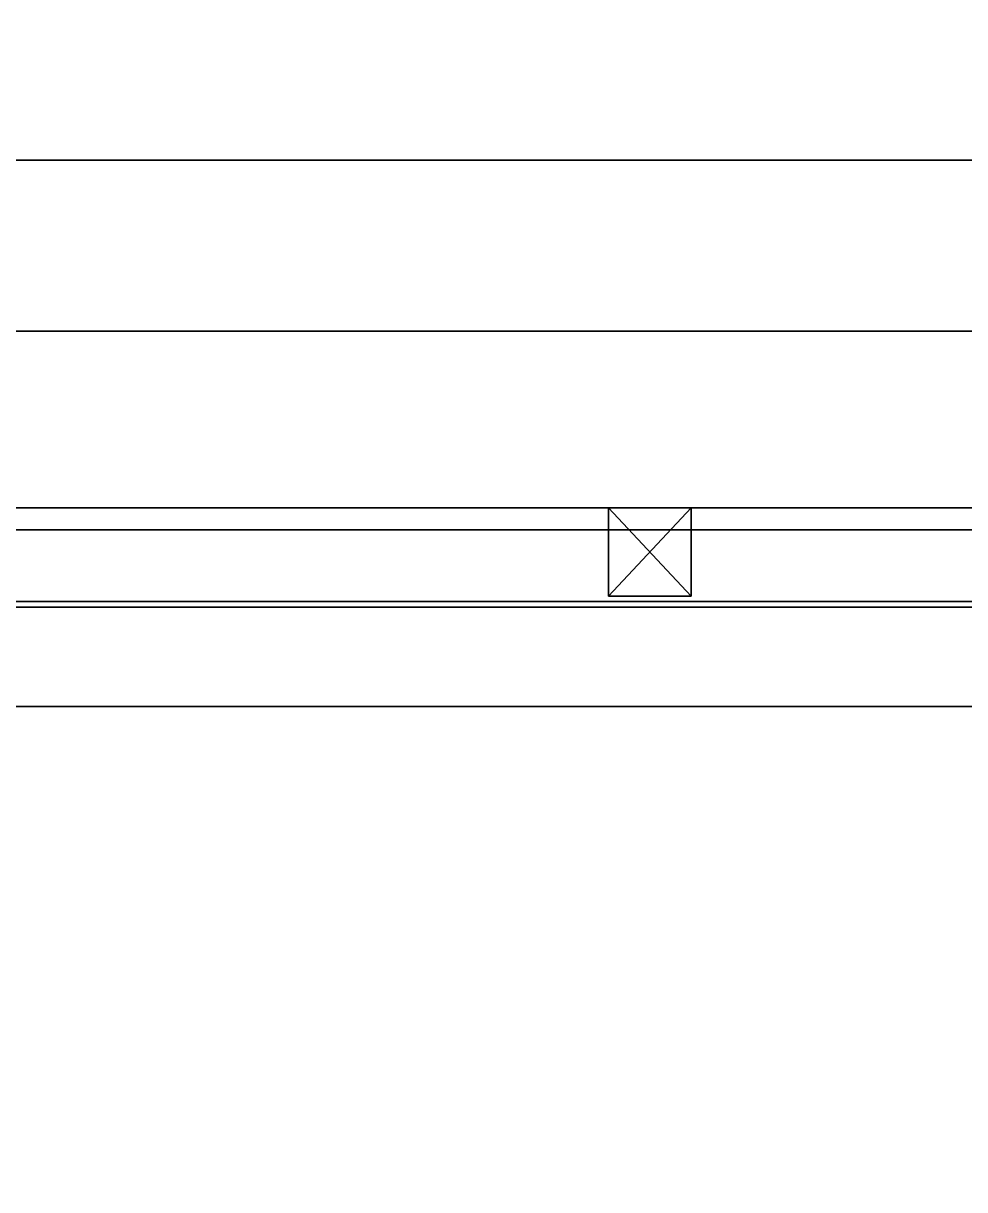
# Model space of a CAD drawing. Extents: x 0 to 5507, y -6518 to 0.
# Drawn here: x 1252.9 to 1423.6, y -905.6 to -694.2 of the extents above; entities that cross this region are included whole.
import ezdxf

# ---------------------------------------------------------------- set-up
doc = ezdxf.new("R2010")
doc.units = 0
for name, color, linetype in [('LAYER0', 7, 'CONTINUOUS'), ('LAYER327', 7, 'CONTINUOUS'), ('LAYER328', 7, 'CONTINUOUS'), ('LAYER330', 7, 'CONTINUOUS'), ('LAYER331', 254, 'CONTINUOUS'), ('LAYER339', 7, 'CONTINUOUS'), ('LAYER343', 253, 'CONTINUOUS'), ('LAYER349', 7, 'CONTINUOUS'), ('LAYER362', 254, 'CONTINUOUS'), ('LAYER533', 7, 'CONTINUOUS')]:
    doc.layers.add(name, color=color, linetype=linetype)

msp = doc.modelspace()

# ---------------------------------------------------------------- linework, layer by layer
at = {"layer": 'LAYER0', "invisible_edges": 1}
for points in [[(5507, 0), (0, -6518), (0, 0), (5507, 0)], [(5507, -6518, 5), (0, 0, 5), (0, -6518, 5), (5507, -6518, 5)], [(0, 0, 5), (5507, -6518, 5), (5507, 0, 5), (0, 0, 5)], [(0, -6518), (5507, 0), (5507, -6518), (0, -6518)]]:
    msp.add_3dface(points, dxfattribs=at)
at = {"layer": 'LAYER327', "invisible_edges": 1}
for points in [[(1748, -150, 116), (1100, -800, 116), (1100, -150, 116), (1748, -150, 116)], [(1100, -800, 116), (1748, -150, 116), (1748, -800, 116), (1100, -800, 116)], [(1748, -800, 134), (1100, -150, 134), (1100, -800, 134), (1748, -800, 134)], [(1100, -150, 134), (1748, -800, 134), (1748, -150, 134), (1100, -150, 134)], [(1748, -800, 134), (1100, -800, 116), (1748, -800, 116), (1748, -800, 134)], [(1100, -800, 116), (1748, -800, 134), (1100, -800, 134), (1100, -800, 116)]]:
    msp.add_3dface(points, dxfattribs=at)
at = {"layer": 'LAYER328', "invisible_edges": 1}
for points in [[(1748, -719, 866.5), (1100, -799, 866.5), (1100, -719, 866.5), (1748, -719, 866.5)], [(1100, -799, 866.5), (1748, -719, 866.5), (1748, -799, 866.5), (1100, -799, 866.5)], [(1100, -719, 884.5), (1748, -719, 866.5), (1100, -719, 866.5), (1100, -719, 884.5)], [(1748, -719, 866.5), (1100, -719, 884.5), (1748, -719, 884.5), (1748, -719, 866.5)], [(1748, -799, 884.5), (1100, -719, 884.5), (1100, -799, 884.5), (1748, -799, 884.5)], [(1100, -719, 884.5), (1748, -799, 884.5), (1748, -719, 884.5), (1100, -719, 884.5)], [(1748, -799, 884.5), (1100, -799, 866.5), (1748, -799, 866.5), (1748, -799, 884.5)], [(1100, -799, 866.5), (1748, -799, 884.5), (1100, -799, 884.5), (1100, -799, 866.5)]]:
    msp.add_3dface(points, dxfattribs=at)
at = {"layer": 'LAYER330', "invisible_edges": 1}
for points in [[(1100, -150, 518.5), (1748, -800, 518.5), (1748, -150, 518.5), (1100, -150, 518.5)], [(1748, -800, 518.5), (1100, -150, 518.5), (1100, -800, 518.5), (1748, -800, 518.5)], [(1100, -800, 500.5), (1748, -150, 500.5), (1748, -800, 500.5), (1100, -800, 500.5)], [(1748, -150, 500.5), (1100, -800, 500.5), (1100, -150, 500.5), (1748, -150, 500.5)], [(1100, -800, 500.5), (1748, -800, 518.5), (1100, -800, 518.5), (1100, -800, 500.5)], [(1748, -800, 518.5), (1100, -800, 500.5), (1748, -800, 500.5), (1748, -800, 518.5)]]:
    msp.add_3dface(points, dxfattribs=at)
at = {"layer": 'LAYER331', "invisible_edges": 1}
for points in [[(1084, -800, 881), (1764, -800, 510), (1084, -800, 510), (1084, -800, 881)], [(1764, -800, 510), (1084, -800, 881), (1764, -800, 881), (1764, -800, 510)], [(1084, -818, 510), (1764, -800, 510), (1764, -818, 510), (1084, -818, 510)], [(1764, -800, 510), (1084, -818, 510), (1084, -800, 510), (1764, -800, 510)], [(1084, -800, 881), (1764, -818, 881), (1764, -800, 881), (1084, -800, 881)], [(1764, -818, 881), (1084, -800, 881), (1084, -818, 881), (1764, -818, 881)], [(1764, -818, 881), (1084, -818, 510), (1764, -818, 510), (1764, -818, 881)], [(1084, -818, 510), (1764, -818, 881), (1084, -818, 881), (1084, -818, 510)]]:
    msp.add_3dface(points, dxfattribs=at)
at = {"layer": 'LAYER339', "invisible_edges": 1}
for points in [[(1131, -782, 141), (1717, -800, 141), (1131, -800, 141), (1131, -782, 141)], [(1717, -800, 141), (1131, -782, 141), (1717, -782, 141), (1717, -800, 141)], [(1717, -782, 481), (1131, -800, 481), (1717, -800, 481), (1717, -782, 481)], [(1131, -800, 481), (1717, -782, 481), (1131, -782, 481), (1131, -800, 481)], [(1131, -782, 141), (1717, -782, 481), (1717, -782, 141), (1131, -782, 141)], [(1717, -782, 481), (1131, -782, 141), (1131, -782, 481), (1717, -782, 481)], [(1131, -800, 481), (1717, -800, 141), (1717, -800, 481), (1131, -800, 481)], [(1717, -800, 141), (1131, -800, 481), (1131, -800, 141), (1717, -800, 141)]]:
    msp.add_3dface(points, dxfattribs=at)
at = {"layer": 'LAYER343'}
for points in [[(1374, -798, 296), (1359, -798, 296), (1374, -782, 296), (1374, -798, 296)], [(1374, -782, 296), (1359, -798, 296), (1359, -782, 296), (1374, -782, 296)], [(1374, -782, 296), (1359, -782, 296), (1374, -782, 311), (1374, -782, 296)], [(1374, -782, 311), (1359, -782, 296), (1359, -782, 311), (1374, -782, 311)], [(1374, -782, 311), (1359, -782, 311), (1374, -798, 311), (1374, -782, 311)], [(1374, -798, 311), (1359, -782, 311), (1359, -798, 311), (1374, -798, 311)], [(1359, -798, 296), (1359, -798, 311), (1359, -782, 296), (1359, -798, 296)], [(1359, -782, 296), (1359, -798, 311), (1359, -782, 311), (1359, -782, 296)], [(1374, -782, 296), (1374, -782, 311), (1374, -798, 296), (1374, -782, 296)], [(1374, -798, 296), (1374, -782, 311), (1374, -798, 311), (1374, -798, 296)], [(1374, -798, 296), (1374, -798, 311), (1359, -798, 296), (1374, -798, 296)], [(1359, -798, 296), (1374, -798, 311), (1359, -798, 311), (1359, -798, 296)]]:
    msp.add_3dface(points, dxfattribs=at)
at = {"layer": 'LAYER349', "invisible_edges": 1}
for points in [[(1721, -264, 154.5), (1127, -786, 154.5), (1127, -264, 154.5), (1721, -264, 154.5)], [(1127, -786, 154.5), (1721, -264, 154.5), (1721, -786, 154.5), (1127, -786, 154.5)], [(1721, -786, 160.5), (1127, -264, 160.5), (1127, -786, 160.5), (1721, -786, 160.5)], [(1127, -264, 160.5), (1721, -786, 160.5), (1721, -264, 160.5), (1127, -264, 160.5)], [(1721, -786, 160.5), (1127, -786, 154.5), (1721, -786, 154.5), (1721, -786, 160.5)], [(1127, -786, 154.5), (1721, -786, 160.5), (1127, -786, 160.5), (1127, -786, 154.5)]]:
    msp.add_3dface(points, dxfattribs=at)
at = {"layer": 'LAYER362', "invisible_edges": 1}
for points in [[(1084, -800, 507), (1764, -800, 119), (1084, -800, 119), (1084, -800, 507)], [(1764, -800, 119), (1084, -800, 507), (1764, -800, 507), (1764, -800, 119)], [(1084, -818, 119), (1764, -800, 119), (1764, -818, 119), (1084, -818, 119)], [(1764, -800, 119), (1084, -818, 119), (1084, -800, 119), (1764, -800, 119)], [(1084, -800, 507), (1764, -818, 507), (1764, -800, 507), (1084, -800, 507)], [(1764, -818, 507), (1084, -800, 507), (1084, -818, 507), (1764, -818, 507)], [(1764, -818, 507), (1084, -818, 119), (1764, -818, 119), (1764, -818, 507)], [(1084, -818, 119), (1764, -818, 507), (1084, -818, 507), (1084, -818, 119)]]:
    msp.add_3dface(points, dxfattribs=at)
at = {"layer": 'LAYER533'}
for points, invisible_edges in [([(1766, -150, 5), (1097, -750, 5), (1097, -150, 5), (1766, -150, 5)], 1), ([(1097, -750, 5), (1766, -150, 5), (1766, -360, 5), (1097, -750, 5)], 5), ([(1797, -750, 115), (1097, -150, 115), (1097, -750, 115), (1797, -750, 115)], 1), ([(1097, -150, 115), (1797, -750, 115), (1766, -360, 115), (1097, -150, 115)], 7), ([(1097, -750, 5), (1766, -360, 5), (1797, -750, 5), (1097, -750, 5)], 3), ([(1797, -750, 115), (1097, -750, 5), (1797, -750, 5), (1797, -750, 115)], 1), ([(1097, -750, 5), (1797, -750, 115), (1097, -750, 115), (1097, -750, 5)], 1)]:
    msp.add_3dface(points, dxfattribs=dict(at, invisible_edges=invisible_edges))

doc.saveas('drawing.dxf')
